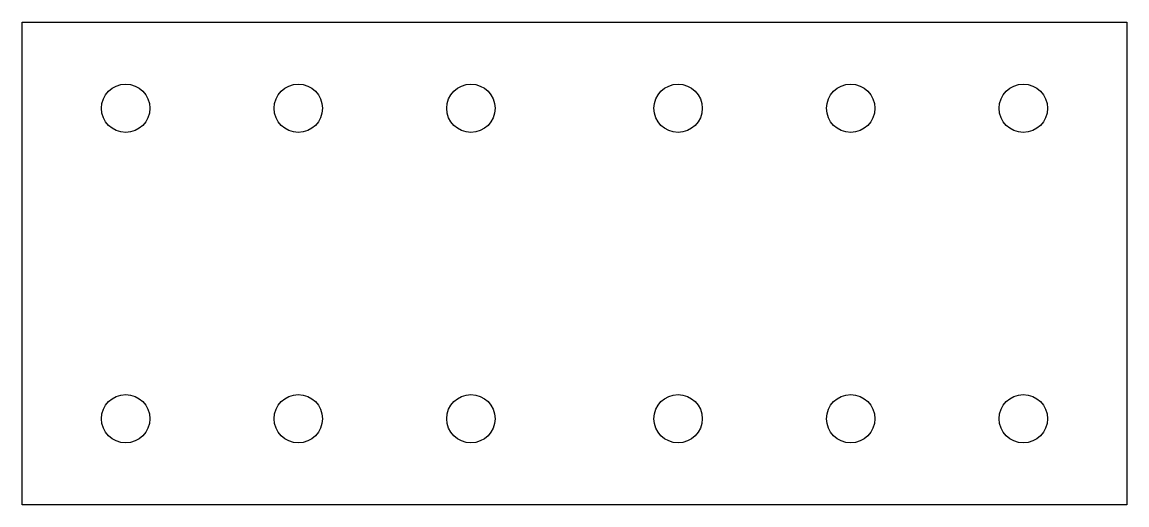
# Model space of a CAD drawing. Extents: x -158 to 162, y -70 to 70.
import ezdxf

# ---------------------------------------------------------------- set-up
doc = ezdxf.new("R2010")
doc.units = 0
doc.layers.add('TAGLIO', color=3, linetype='CONTINUOUS')

msp = doc.modelspace()

# ---------------------------------------------------------------- linework, layer by layer
at = {"layer": 'TAGLIO'}
for p, q in [((-158.5, 70), (161.5, 70)), ((-158.5, -70), (-158.5, 70)), ((161.5, 70), (161.5, -70)), ((161.5, -70), (-158.5, -70))]:
    msp.add_line(p, q, dxfattribs=at)
for centre in [(-128.5, 45), (-78.5, 45), (-28.5, 45), (31.5, 45), (81.5, 45), (131.5, 45), (-128.5, -45), (-78.5, -45), (-28.5, -45), (31.5, -45), (81.5, -45), (131.5, -45)]:
    msp.add_circle(centre, 7, dxfattribs=at)

doc.saveas('drawing.dxf')
